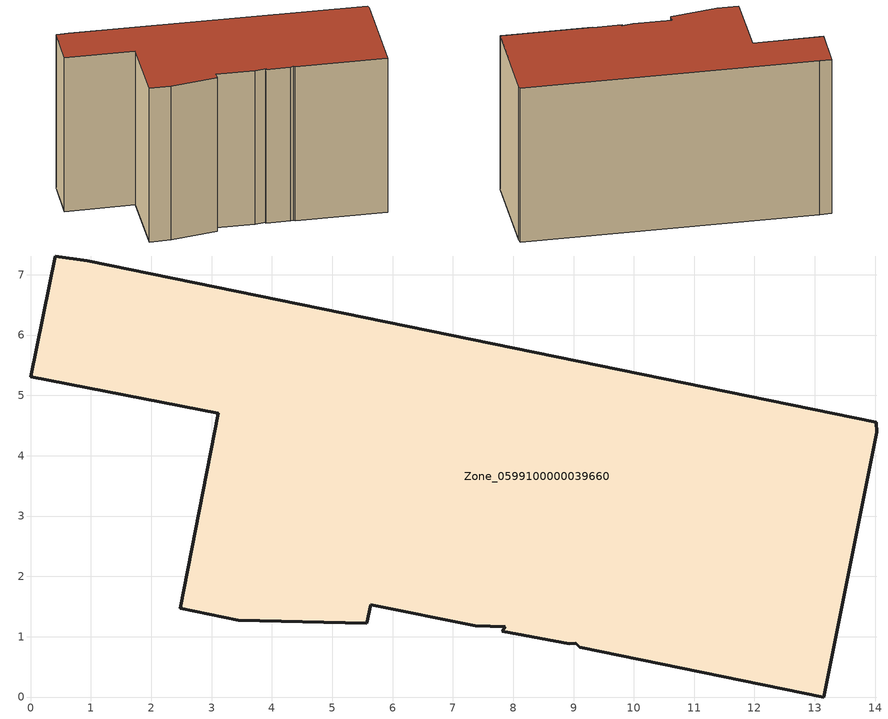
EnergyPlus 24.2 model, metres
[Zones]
Zone_0599100000039660
 floor ground (C_G): 14.03,4.39 13.15,0 9.1,0.82 9.03,0.9 8.93,0.88 7.82,1.09 7.87,1.17 7.37,1.18 5.64,1.53 5.57,1.22 3.44,1.28 2.48,1.47 3.11,4.7 0,5.31 0.41,7.31 0.94,7.23 14.02,4.56 z0
 wall outside (C_F): 0,5.31 3.11,4.7 2.48,1.47 3.44,1.28 5.57,1.22 5.64,1.53 7.37,1.18 7.87,1.17 7.82,1.09 8.93,0.88 9.03,0.9 9.1,0.82 13.15,0 14.03,4.39 14.02,4.56 0.94,7.23 0.41,7.31 0,5.31 z0:7.81
 roof outside (C_R): 9.03,0.9 9.1,0.82 13.15,0 14.03,4.39 14.02,4.56 0.94,7.23 0.41,7.31 0,5.31 3.11,4.7 2.48,1.47 3.44,1.28 5.57,1.22 5.64,1.53 7.37,1.18 7.87,1.17 7.82,1.09 8.93,0.88 z7.81
[BUILDING]
Pand.0599100000039660: North Axis=0; Terrain=City; Loads Convergence Tolerance Value=0.04; Temperature Convergence Tolerance Value=0.4; Solar Distribution=FullExterior; Maximum Number of Warmup Days=25; Minimum Number of Warmup Days=1
[Site:Location]
Rotterdam.The.Hague.AP_ZH_NLD Design_Conditions: Latitude=51.96; Longitude=4.45; Time Zone=1; Elevation=-4.5
[SITE:GROUNDTEMPERATURE:BUILDINGSURFACE]
18, 18, 18, 18, 18, 18, 18, 18, 18, 18, 18, 18
[MATERIAL] Thermal Absorptance=0.9; Solar Absorptance=0.7; Visible Absorptance=0.7
Name | Roughness | Thickness | Conductivity | Density | Specific Heat
G.TC.1946 | MediumSmooth | 0.15 | 1 | 540 | 1210
F.TC.1946 | Rough | 0.3 | 0.857143 | 1920 | 840
R.TC.1946 | MediumRough | 0.2 | 0.909091 | 1500 | 1000
[CONSTRUCTION]
C_G: G.TC.1946
C_F: F.TC.1946
C_R: R.TC.1946
[ZONE]
Zone_0599100000039660: Type=1; Multiplier=1; Ceiling Height=Autocalculate; Volume=Autocalculate; Floor Area=autocalculate; Part of Total Floor Area=Yes
[ZONEINFILTRATION:DESIGNFLOWRATE]
Infil_Zone_0599100000039660: Zone or ZoneList or Space or SpaceList=Zone_0599100000039660; Schedule=AlwaysOn; Design Flow Rate Calculation Method=Flow/Area; Flow Rate per Floor Area=0.003; Constant Term Coefficient=1; Temperature Term Coefficient=0; Velocity Term Coefficient=0; Velocity Squared Term Coefficient=0
[HVACTEMPLATE:ZONE:IDEALLOADSAIRSYSTEM]
Zone_0599100000039660: Maximum Heating Supply Air Temperature=50; Minimum Cooling Supply Air Temperature=13; Maximum Heating Supply Air Humidity Ratio=0.0156; Minimum Cooling Supply Air Humidity Ratio=0.0077; Heating Limit=NoLimit; Cooling Limit=NoLimit; Dehumidification Control Type=ConstantSensibleHeatRatio; Cooling Sensible Heat Ratio=0.7; Dehumidification Setpoint=60; Humidification Control Type=None; Humidification Setpoint=30; Outdoor Air Method=None; Outdoor Air Flow Rate per Person=0.00944; Outdoor Air Flow Rate per Zone Floor Area=0; Outdoor Air Flow Rate per Zone=0; Demand Controlled Ventilation Type=None; Outdoor Air Economizer Type=NoEconomizer; Heat Recovery Type=None; Sensible Heat Recovery Effectiveness=0.7; Latent Heat Recovery Effectiveness=0.65
[ZONECONTROL:THERMOSTAT]
ThermostatControl_Zone_0599100000039660: Zone or ZoneList=Zone_0599100000039660; Control Type Schedule=DualSetpointControlType; Control 1=Thermostat_Zone_0599100000039660; Temperature Difference Between Cutout And Setpoint=0
[THERMOSTATSETPOINT:DUALSETPOINT]
Thermostat_Zone_0599100000039660: Heating Setpoint Temperature Schedule=HeatingSetpoint_Zone_0599100000039660; Cooling Setpoint Temperature Schedule=CoolingSetpoint_Zone_0599100000039660
[SCHEDULE:COMPACT]
HeatingSetpoint_Zone_0599100000039660: Through: 12/31, For: AllDays, Until: 24:00, 21
CoolingSetpoint_Zone_0599100000039660: Through: 12/31, For: AllDays, Until: 24:00, 24
DualSetpointControlType: Through: 12/31, For: AllDays, Until: 24:00, 4
AlwaysOn: Through: 12/31, For: AllDays, Until: 24:00, 1
